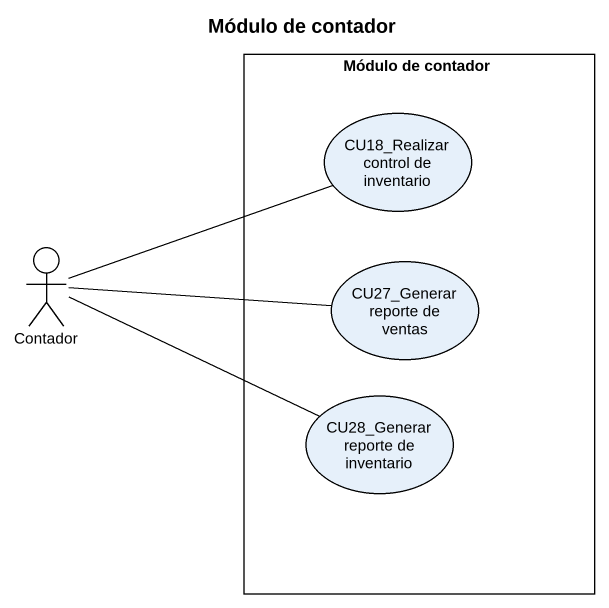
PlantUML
@startuml
title Módulo de contador
rectangle "Módulo de contador" as Módulo_de_contador {
  usecase "CU18_Realizar control de inventario" as CU18_Realizar_control_de
  usecase "CU27_Generar reporte de ventas" as CU27_Generar_reporte_de
  usecase "CU28_Generar reporte de inventario" as CU28_Generar_reporte_de
}
actor Contador
Contador -right- CU18_Realizar_control_de
Contador -right- CU27_Generar_reporte_de
Contador -right- CU28_Generar_reporte_de
@enduml
